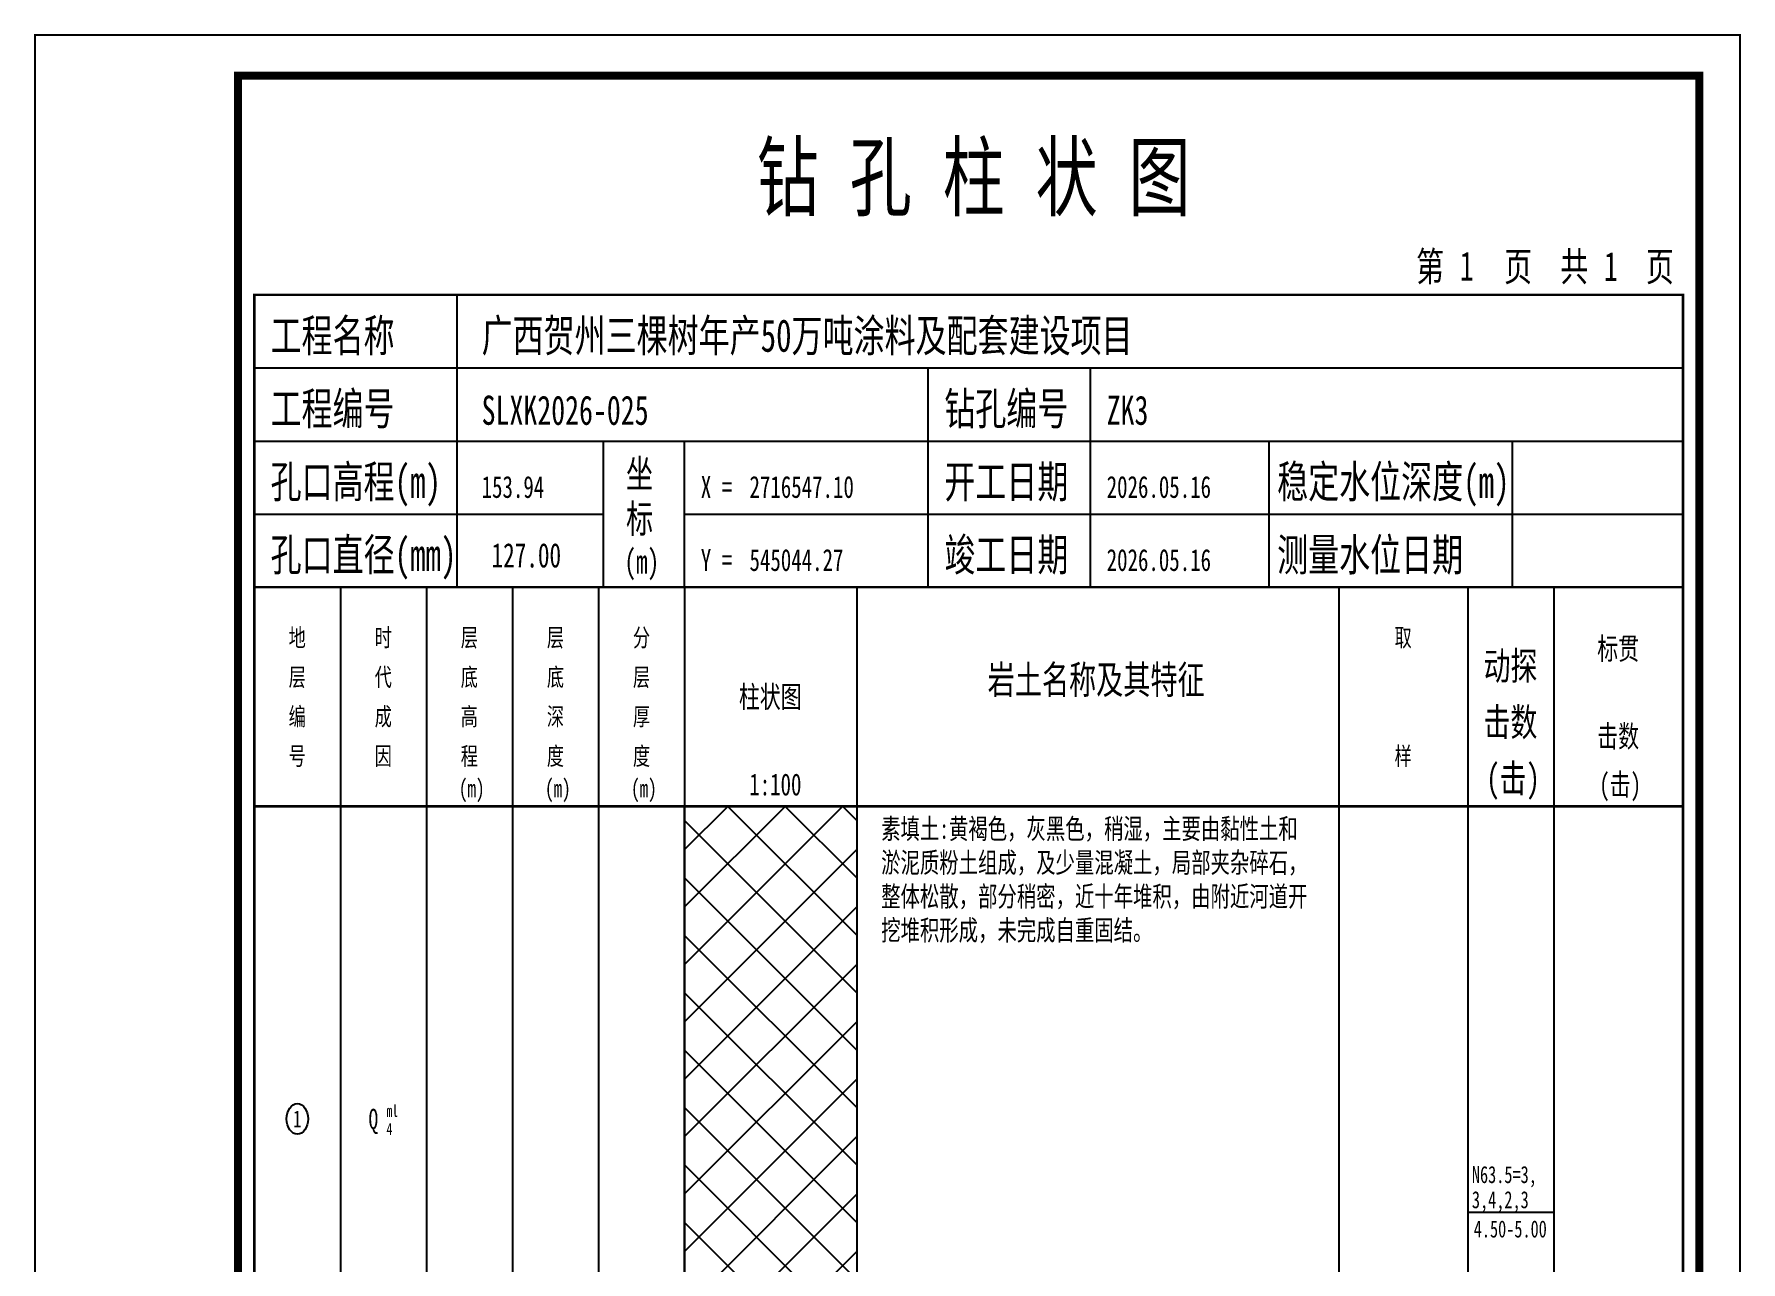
# Model space of a CAD drawing. Extents: x -27 to 2779, y -202 to 95.
# Drawn here: x 444.9 to 655.1, y -56.1 to 95.1 of the extents above; entities that cross this region are included whole.
import ezdxf
from ezdxf.enums import TextEntityAlignment as Align

# ---------------------------------------------------------------- set-up
doc = ezdxf.new("R2010")
doc.units = 0
doc.header["$MEASUREMENT"] = 0
doc.layers.add('ZZT_TC', color=7, linetype='Continuous')
doc.styles.add('BODYCONTENT', font='simfang.ttf', dxfattribs={"width": 0.7, "height": 2.5})
doc.styles.add('BODYTITLE', font='simfang.ttf', dxfattribs={"width": 0.7, "height": 3.5})
doc.styles.add('LZ_FONT', font='simfang.ttf', dxfattribs={"width": 0.7, "height": 8})
doc.styles.add('LZ_PMT_BZ', font='simfang.ttf', dxfattribs={"width": 0.7, "height": 3})

# ---------------------------------------------------------------- blocks, each defined once
blk = doc.blocks.new('block3', base_point=(27, 229))
for p, q in [((52, 229), (52, 265)), ((27, 256), (203, 256)), ((110, 229), (110, 256)), ((130, 229), (130, 256)), ((27, 247), (203, 247)), ((70, 229), (70, 247)), ((80, 229), (80, 247)), ((152, 229), (152, 247)), ((182, 229), (182, 247)), ((27, 238), (70, 238)), ((80, 238), (203, 238))]:
    blk.add_line(p, q)
for points, const_width in [([(0, 0), (210, 0), (210, 297), (0, 297)], 0.25), ([(25, 5), (205, 5), (205, 292), (25, 292)], 1), ([(27, 265), (203, 265), (203, 17), (27, 17)], 0.3)]:
    blk.add_lwpolyline(points, close=True, dxfattribs=dict(const_width=const_width))
at = {"const_width": 0.3}
blk.add_lwpolyline([(27, 229), (203, 229)], dxfattribs=at)
at = {"width": 0.7}
for s, height, style, p in [('钻 孔 柱 状 图', 8, 'LZ_FONT', (88.9, 275.54)), ('第', 3.6, 'LZ_FONT', (170.12, 266.7)), (' 1', 3.6, 'LZ_FONT', (173.78, 266.75)), ('页', 3.6, 'LZ_FONT', (180.96, 266.7)), ('共', 3.6, 'LZ_FONT', (187.88, 266.7)), (' 1', 3.6, 'LZ_FONT', (191.54, 266.7)), ('页', 3.6, 'LZ_FONT', (198.44, 266.7)), ('工程名称', 4, 'LZ_FONT', (29, 258)), ('广西贺州三棵树年产50万吨涂料及配套建设项目', 4, 'LZ_FONT', (55, 258)), ('工程编号', 4, 'LZ_FONT', (29, 249)), ('SLXK2026-025', 3.6, 'LZ_FONT', (55, 249)), ('钻孔编号', 4, 'LZ_FONT', (112, 249)), ('ZK3', 3.6, 'LZ_FONT', (132, 249)), ('孔口高程(m)', 4, 'LZ_FONT', (29, 240)), ('坐', 3.5, 'LZ_FONT', (72.79, 241.24)), ('开工日期', 4, 'LZ_FONT', (112, 240)), ('稳定水位深度(m)', 4, 'LZ_FONT', (153, 240)), ('153.94', 2.7, 'LZ_FONT', (55, 240)), ('X =', 2.7, 'LZ_FONT', (82, 240)), ('2716547.10', 2.7, 'LZ_FONT', (88, 240)), ('2026.05.16', 2.7, 'LZ_FONT', (132, 240)), ('标', 3.5, 'LZ_FONT', (72.79, 235.7)), ('孔口直径(mm)', 4, 'LZ_FONT', (29, 231)), ('竣工日期', 4, 'LZ_FONT', (112, 231)), ('测量水位日期', 4, 'LZ_FONT', (153, 231)), ('127.00', 3, 'LZ_PMT_BZ', (56.22, 231.43)), ('(m) ', 3, 'LZ_FONT', (72.59, 230.65)), ('Y =', 2.7, 'LZ_FONT', (82, 231)), ('545044.27', 2.7, 'LZ_FONT', (88, 231)), ('2026.05.16', 2.7, 'LZ_FONT', (132, 231))]:
    blk.add_text(s, height=height, dxfattribs=dict(at, style=style)).set_placement(p)

msp = doc.modelspace()

# ---------------------------------------------------------------- hatches: boundary and pattern name
at = {"layer": 'ZZT_TC'}
h = msp.add_hatch(dxfattribs=at)
h.set_pattern_fill('GKSTT', color=256, style=0)
h.set_pattern_definition([(45, (0, 0), (-3.535534, 3.535534), []), (135, (0, 0), (-3.535534, -3.535534), [])])
h.paths.add_polyline_path([(525.01, 0), (546.22, 0), (546.22, -77), (525.01, -77)], flags=0)

# ---------------------------------------------------------------- linework, layer by layer
for p, q in [((472, 27), (472, -185)), ((482.6, 27), (482.6, -185)), ((493.2, 27), (493.2, -185)), ((503.81, 27), (503.81, -185)), ((514.41, 27), (514.41, -185)), ((525.01, 27), (525.01, -185)), ((546.22, 27), (546.22, -185)), ((605.59, 27), (605.59, -185)), ((621.49, 27), (621.49, -185)), ((632.1, 27), (632.1, -185)), ((648, 27), (648, -185)), ((621.49, -50), (632.1, -50))]:
    msp.add_line(p, q, dxfattribs=at)
at = {"layer": 'ZZT_TC', "color": 7, "const_width": 0.3, "flags": 128}
msp.add_lwpolyline([(472, 27), (648, 27), (648, -185), (472, -185)], close=True, dxfattribs=at)
at = {"layer": 'ZZT_TC', "color": 7, "const_width": 0.3}
msp.add_lwpolyline([(472, 0), (648, 0)], dxfattribs=at)
at = {"layer": 'ZZT_TC'}
msp.add_lwpolyline([(525.01, 0), (546.22, 0), (546.22, -77), (525.01, -77)], close=True, dxfattribs=at)
at = {"layer": 'ZZT_TC', "color": 7}
msp.add_ellipse((477.3, -38.5), major_axis=(0, 1.89), ratio=0.7, dxfattribs=at)

# ---------------------------------------------------------------- block references
at = {"layer": 'ZZT_TC'}
msp.add_blockref('block3', (472, 27), dxfattribs=at)

# ---------------------------------------------------------------- texts
at = {"layer": 'ZZT_TC', "color": 7, "style": 'BODYTITLE', "width": 0.7}
for s, height, p in [('地', 2.21, (476.23, 19.03)), ('时', 2.21, (486.83, 19.03)), ('层', 2.21, (497.43, 19.03)), ('层', 2.21, (508.04, 19.03)), ('分', 2.21, (518.64, 19.03)), ('取', 2.21, (612.47, 19.03)), ('标贯', 2.7, (637.43, 17.28)), ('动探', 3.462, (623.44, 14.54)), ('层', 2.21, (476.23, 14.16)), ('代', 2.21, (486.83, 14.16)), ('底', 2.21, (497.43, 14.16)), ('底', 2.21, (508.04, 14.16)), ('层', 2.21, (518.64, 14.16)), ('岩土名称及其特征', 3.5, (562.34, 12.8)), ('柱状图', 2.7, (531.69, 11.34)), ('击数', 3.462, (623.44, 7.62)), ('编', 2.21, (476.23, 9.3)), ('成', 2.21, (486.83, 9.3)), ('高', 2.21, (497.43, 9.3)), ('深', 2.21, (508.04, 9.3)), ('厚', 2.21, (518.64, 9.3)), ('击数', 2.7, (637.43, 6.48)), ('号', 2.21, (476.23, 4.43)), ('因', 2.21, (486.83, 4.43)), ('程', 2.21, (497.43, 4.43)), ('度', 2.21, (508.04, 4.43)), ('度', 2.21, (518.64, 4.43)), ('样', 2.21, (612.47, 4.43)), ('(击)', 3.462, (623.76, 0.69)), ('(击)', 2.7, (637.68, 0.54)), ('(m)', 2.213, (497.2, 0.44)), ('(m)', 2.213, (507.81, 0.44)), ('(m)', 2.213, (518.41, 0.44)), ('1:100', 2.7, (532.97, 0.54))]:
    msp.add_text(s, height=height, dxfattribs=at).set_placement(p, align=Align.BOTTOM_LEFT)
at = {"layer": 'ZZT_TC', "color": 7, "style": 'BODYCONTENT', "width": 0.7}
for s, height, p in [('1', 2.1, (476.79, -39.55)), ('Q', 2.5, (486.07, -39.75)), ('ml', 1.5, (488.28, -38.25)), ('4', 1.5, (488.28, -40.5)), ('N63.5=3,', 2.1, (621.99, -46.4)), ('3,4,2,3', 2.1, (621.99, -49.5)), ('4.50-5.00', 2.1, (622.22, -53.1))]:
    msp.add_text(s, height=height, dxfattribs=at).set_placement(p)
at = {"layer": 'ZZT_TC', "color": 7, "insert": (549.22, -1.5), "char_height": 2.5, "width": 53.3735, "attachment_point": 1, "style": 'BODYCONTENT'}
msp.add_mtext('素填土:黄褐色，灰黑色，稍湿，主要由黏性土和淤泥质粉土组成，及少量混凝土，局部夹杂碎石，整体松散，部分稍密，近十年堆积，由附近河道开挖堆积形成，未完成自重固结。', dxfattribs=at)

doc.saveas('drawing.dxf')
